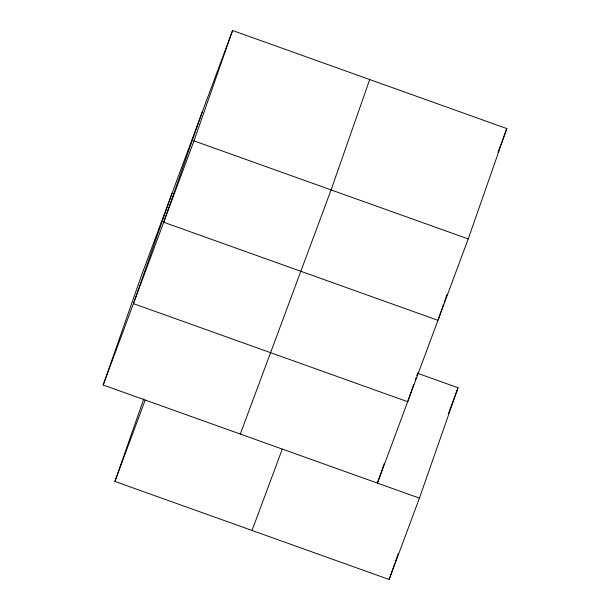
<?xml version="1.0" encoding="UTF-8"?>
<svg xmlns="http://www.w3.org/2000/svg" width="610" height="610" viewBox="0 0 610 610"><rect width="100%" height="100%" fill="white"/><g stroke="black" fill="none" stroke-linecap="round" stroke-linejoin="round"><path stroke-width="0.91" d="M417.697 373.328L458.034 387.746L419.428 498.118L103.174 385.024L141.779 274.652L232.578 30.5L506.826 128.573L468.221 238.937L377.422 483.097L384.323 463.356M172.043 193.271L133.445 303.635L407.686 401.708L413.649 384.658M202.314 111.882L163.709 222.254L437.957 320.326L443.6 304.176M103.174 385.024L193.972 140.872L232.578 30.5M419.428 498.118L389.157 579.5L114.916 481.427L143.792 398.879M369.706 79.536L331.1 189.901L240.294 434.061M415.219 380.175L416.165 377.483M416.79 375.691L417.728 372.992M444.233 302.377L447.054 294.302M389.157 579.5L394.807 563.35M395.44 561.551L398.261 553.476M114.916 481.427L145.18 400.046M252.037 530.464L282.3 449.082M497.943 152.454L506.826 128.573M448.487 413.405L458.034 387.746M193.972 140.872L468.221 238.937"/></g></svg>
